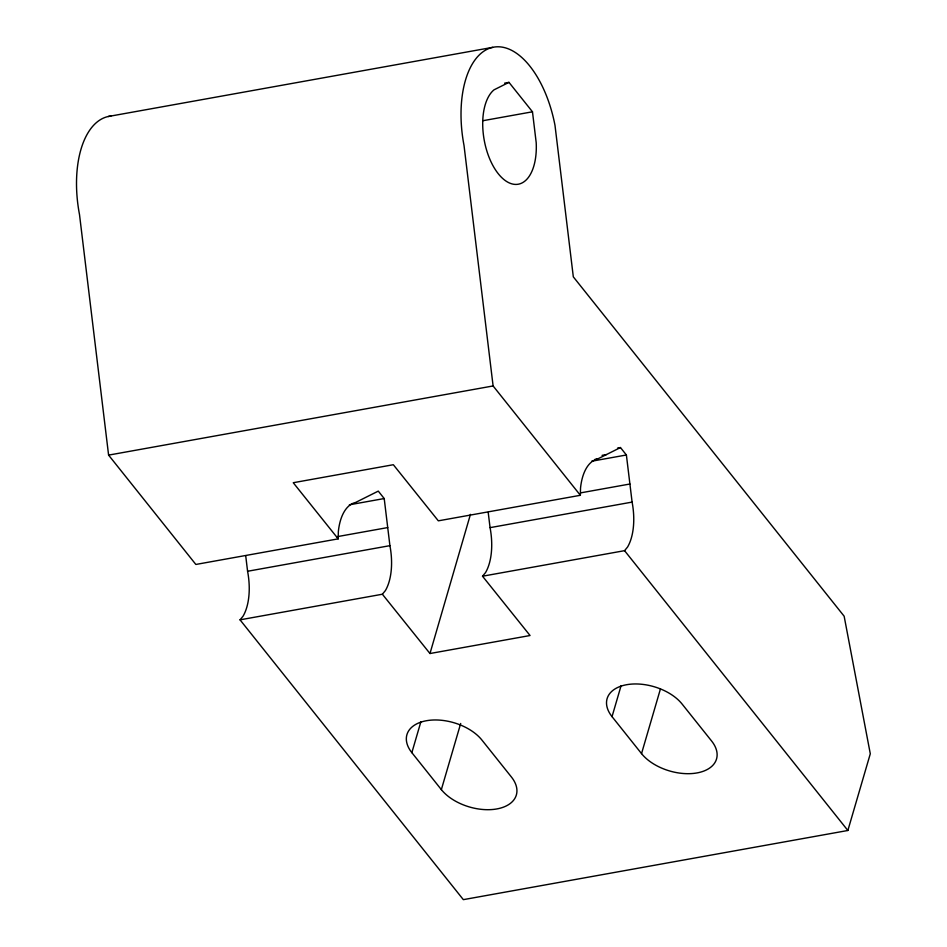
<?xml version="1.0" encoding="UTF-8"?>
<svg xmlns="http://www.w3.org/2000/svg" width="947" height="947" viewBox="0 0 947 947"><rect width="100%" height="100%" fill="white"/><g stroke="black" fill="none" stroke-linecap="round" stroke-linejoin="round"><path stroke-width="1.42" d="M110.858 116.079A89.681 46.557 79.8 0 0 79.512 214.626L108.597 455.116L195.851 564.459L338.186 538.855L338.339 531.658A49.575 25.735 79.8 0 1 355.48 502.514L378.279 491.114L384.21 498.548L389.915 545.661A49.575 25.735 79.8 0 1 385.382 590.597L382.375 594.231L240.041 619.835L463.343 899.65L847.861 830.483L870.293 753.788L844.144 616.213L573.314 276.844L555.001 125.406A89.681 46.557 79.8 0 0 492.712 47.35L108.195 116.517M338.186 538.855L293.25 482.721L393.336 464.717L438.331 520.838L580.369 495.293L580.523 488.096A49.575 25.735 79.8 0 1 597.664 458.952L620.463 447.552L626.393 454.986L632.099 502.099A49.575 25.735 79.8 0 1 627.565 547.035L624.558 550.669L482.52 576.214L530.06 635.52L429.974 653.525L382.375 594.231M429.974 653.525L470.446 514.375M411.85 752.652A41.644 24.658 16.3 0 1 426.434 720.726A41.644 24.658 16.3 0 1 481.916 740.057L511.416 777.014A41.644 24.658 16.3 0 1 496.832 808.939A41.644 24.658 16.3 0 1 441.349 789.62L411.85 752.652L420.906 721.697M441.349 789.62L460.692 723.472M612.034 716.642A41.644 24.658 16.3 0 1 626.618 684.717A41.644 24.658 16.3 0 1 682.1 704.047L711.599 741.004A41.644 24.658 16.3 0 1 697.016 772.93A41.644 24.658 16.3 0 1 641.533 753.611L612.034 716.642L621.09 685.687M641.533 753.611L660.461 688.871M240.041 619.835L243.048 616.201A49.575 25.735 79.8 0 0 247.581 571.266L245.735 555.96M482.52 576.214L485.527 572.592A49.575 25.735 79.8 0 0 490.061 527.645L488.202 512.339M508.977 82.365L494.026 89.835A49.575 25.735 79.8 0 0 498.3 173.775A49.575 25.735 79.8 0 0 536.203 142.677L532.474 111.793L508.977 82.365L504.621 83.147M483.136 120.671L532.474 111.793M108.597 455.116L493.103 385.95L580.369 495.293M617.574 448.073L620.463 447.552M602.067 455.353L606.411 454.572M594.763 459.473L597.664 458.952M349.36 504.81L384.21 498.548M591.615 461.236L626.393 454.986M336.895 536.712L387.725 527.574M580.629 492.866L629.909 484.012M247.581 571.266L389.915 545.661M490.061 527.645L632.099 502.099M624.558 550.669L847.861 830.483M493.103 385.95L464.018 145.459A89.681 46.557 79.8 0 1 492.712 47.35"/></g></svg>
